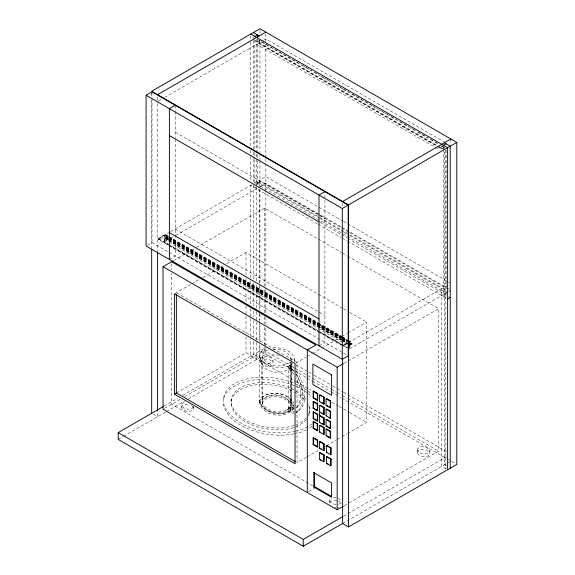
<?xml version="1.0" encoding="UTF-8"?>
<svg xmlns="http://www.w3.org/2000/svg" width="575" height="575" viewBox="0 0 575 575"><rect width="100%" height="100%" fill="white"/><g stroke="black" fill="none" stroke-linecap="round" stroke-linejoin="round"><path stroke-width="0.43" stroke-dasharray="2.88 2.16" d="M294.098 368.101L290.418 365.204L288.779 366.225L288.779 369.128L290.483 368.367L290.734 364.701M279.213 355.3C272.996 354.157 262.71 354.696 261.395 362.43L262.293 404.081C265.219 414.632 288.212 418.32 291.288 406.424L291.338 364.449L290.756 362.192M160.59 237.389L160.482 237.619A4.19 2.422 -60 0 0 160.044 238.107L159.498 238.762A1.121 0.647 -60 0 1 158.714 239.25L158.563 238.546L160.569 237.389L168.36 241.881M343.598 346.013L343.606 345.381M193.789 406.604L193.725 408.997C190.562 413.799 179.479 410.981 181.556 404.318L182.9 402.809L185.517 402.033M181.492 407.445L182.038 405.713L182.9 405.03L185.517 404.254L188.693 404.419M293.94 407.538C285.904 417.917 264.737 414.582 259.699 402.572L259.886 354.092L261.244 351.763L263.681 349.83L266.362 348.702M260.583 359.562L260.647 358.656C264.033 353.661 275.353 356.946 272.816 363.896C269.754 368.575 258.915 366.059 260.583 359.562C262.38 363.86 270.135 365.075 272.816 361.114L272.881 360.209M260.583 362.351L260.647 361.438C263.328 357.478 271.084 358.692 272.881 362.99M259.699 402.572L259.886 400.006C267.159 388.916 287.852 392.373 293.962 403.075M294.278 361.043C294.688 350.002 279.788 346.955 271.062 347.638M336.662 500.559L332.048 500.667L330.007 501.853L329.461 503.585L329.525 499.891L332.048 497.885M417.335 450.06L417.4 449.154C420.785 444.159 432.105 447.443 429.568 454.401C426.506 459.073 415.668 456.557 417.335 450.06C419.132 454.358 426.887 455.573 429.568 451.612L429.633 450.707M417.335 452.848L417.4 451.943C420.081 447.982 427.836 449.197 429.633 453.488M291.108 362.688L290.943 406.309C284.661 415.56 266.512 412.713 262.329 402.658L262.488 354.617L263.616 352.691L265.643 351.095L268.417 349.931M262.329 402.658L262.488 400.531C268.777 391.287 286.925 394.127 291.108 404.189M291 359.691C290.555 351.303 279.414 348.917 272.493 349.269M259.922 402.047L260.202 399.596C267.828 388.032 295.564 393.056 293.113 408.911C286.17 419.714 260.647 415.955 259.922 402.047C264.536 413.921 285.588 417.17 293.113 406.69L293.387 404.239M259.922 404.268L260.202 401.817C267.727 391.338 288.779 394.587 293.387 406.46M262.293 404.081C265.377 392.186 288.363 395.873 291.288 406.424M291.338 364.449L290.893 366.642L290.943 406.309L290.943 362.164L290.893 366.642C284.014 375.619 264.989 373.506 261.395 362.43M293.753 408.926L291.547 409.113L288.384 407.955L288.384 368.819L290.519 368.194L288.779 369.128M290.734 410.169L290.483 410.974L288.779 411.736L288.779 408.099L290.483 407.438L293.185 408.092L290.418 407.086L290.483 410.974L290.454 406.841M306.367 419.728C293.811 432.558 273.161 431.063 257.111 426.873C245.575 422.97 230.719 415.337 231.078 401.249C231.524 390.03 244.016 384.998 253.525 383.295C267.662 381.448 282.663 383.489 295.133 390.612M231.078 401.249C233.407 391.086 244.332 386.896 253.525 385.149C266.865 383.281 280.636 385.358 292.84 391.058M308.473 414.338L309.717 411.197L309.206 405.303L308.416 403.83M308.473 416.192L309.717 413.058L309.717 411.197M307.431 392.962C291.733 381.628 271.443 378.142 252.454 380.154C240.911 382.095 227.247 386.767 223.481 399.143C224.617 385.286 240.666 379.752 252.454 377.832C271.443 375.82 291.733 379.306 307.431 390.641M318.845 414.762L319.535 413.288L319.535 414.841M193.725 406.777C191.051 410.737 183.288 409.522 181.492 405.224M297.016 407.208C303.154 398.676 300.473 386.781 296.175 378.012M168.108 239.689L165.78 238.345L167.181 237.044L166.434 236.828L167.993 238.107M347.71 343.383L350.822 345.18L351.476 344.418L347.588 342.175M347.588 342.556L351.476 344.799L352.223 343.879L342.082 337.841M306.367 417.867L302.838 421.403L295.924 425.026M312.088 423.847L308.638 426.298M312.088 426.168L310.241 427.85L307.028 429.388M288.628 408.976L286.257 410.27M259.699 356.658C264.744 368.431 283.36 371.026 292.919 363.371M341.212 503.175L337.733 504.634M289.822 362.322C281.894 368.647 266.491 366.498 262.329 356.744M348.198 342.808L346.229 344.231A3.738 2.156 -60 0 0 345.244 345.18L344.648 345.898A1.581 0.913 -60 0 1 343.606 346.502M343.562 345.014L347.25 342.887M296.132 407.84C306.748 400.121 301.746 383.482 296.132 373.944M296.305 374.131C302.579 385.099 308.02 404.06 295.881 412.785C310.982 404.656 304.017 381.527 296.053 370.53M299.402 63.559L257.478 39.359L254.854 40.875L438.071 146.654M342.477 88.715L259.282 40.681L256.658 42.198L436.26 145.892M158.348 101.042L161.446 99.252M164.543 97.462L256.658 44.282L434.707 147.078M259.282 40.681L259.282 42.766L262.933 40.66M263.659 40.243L265.844 38.978L443.893 141.773M168.231 236.16L165.126 234.37L158.52 238.187L158.233 239.48L317.759 331.638M168.353 244.569L164.464 242.327L164.464 235.125L169.891 231.991M170.667 231.545L253.561 183.684M254.337 183.238L257.478 181.427L446.128 290.339L443.505 291.856L254.854 182.943M259.282 282.864L259.282 180.385L265.844 176.597L342.815 221.03M147.574 245.166L152.001 242.607L168.303 252.022M256.658 183.978L259.282 182.469M167.907 236.735L164.795 234.938L164.795 238.158L165.78 237.59L168.108 238.934M164.464 242.327L164.795 238.532L165.78 237.964L168.108 239.315M254.854 187.673L256.17 186.918M164.464 241.946L169.891 238.812M170.667 238.366L175.31 235.685M176.087 235.232L259.282 187.198M260.015 186.782L265.844 183.411L341.262 226.952M169.388 259.469L175.296 256.055L175.296 138.453M173.916 260.396L195.601 247.875M196.377 247.43L264.522 208.085L317.386 238.603M175.052 293.437L191.072 284.194M191.849 283.741L199.583 279.277M202.68 277.488L223.574 265.427M226.665 263.637L246.014 252.475L342.693 308.293M444.324 147.516L441.701 149.033L437.036 146.338M176.374 392.969L246.014 352.762L295.514 381.34M164.055 406.13L178.042 398.051M182.634 395.399L265.068 347.81M164.457 408.401L180.112 399.359M184.762 396.678L264.522 350.628L294.069 367.684M118.206 439.415L122.87 436.727M123.647 436.274L165.607 412.052M166.383 411.599L184.668 401.048M188.14 399.043L265.844 354.178L265.844 347.357M318.996 345.841L324.904 342.434L324.904 191.655M295.715 363.105L306.317 356.982M307.093 356.536L311.736 353.855M312.505 353.409L321.015 348.493M321.792 348.048L341.14 336.878M341.909 336.433L347.329 333.306M348.105 332.853L366.67 322.137L366.67 422.424L348.105 433.147M347.976 342.463L350.168 341.198L350.168 341.579L347.832 340.235M343.613 345.359L345.525 344.447A4.19 2.422 -60 0 0 345.086 344.942L344.497 345.647A1.121 0.647 -60 0 1 343.757 346.085L343.613 346.028M446.128 468.869L441.701 466.318L441.701 288.729L349.507 341.96L349.507 349.154L349.837 345.367L342.06 340.882M447.968 285.114L444.324 287.213L349.471 232.451M441.701 290.813L444.324 289.297M342.06 340.501L349.837 344.986L351.476 344.044L347.588 341.421M349.837 345.367L350.822 344.799L350.822 345.18M349.507 348.781L447.968 291.928M448.701 291.511L450.886 290.246M344.137 363.192L347.243 361.402M348.012 360.956L438.668 308.624L438.668 451.167L348.012 503.499M306.317 457.269L297.031 462.631L297.031 362.343L176.374 292.682M307.093 456.823L319.47 449.679M320.246 449.233L322.568 447.889M323.337 447.443L325.658 446.107M326.435 445.654L336.497 439.846M337.266 439.401L341.14 437.165M341.909 436.72L347.329 433.593M308.717 491.69L314.432 488.391M344.137 505.741L347.243 503.952M343.656 516.106L447.781 455.989M342.621 523.523L450.886 461.013M307.833 426.679L301.422 429.748L296.412 430.919M306.231 429.769L301.422 432.069L294.738 433.629M288.384 407.955L290.483 407.438M290.483 365.556L288.779 366.225L293.926 370.94M294.192 425.478C279.012 430.229 262.257 427.915 247.954 421.389C239.653 417.004 230.41 409.81 231.078 399.388M295.572 431.113C270.99 436.145 234.456 429.698 223.639 404.009M293.904 433.823C276.611 437.295 258.312 434.024 242.535 426.37C231.682 420.656 220.994 410.212 223.481 396.822M337.733 507.416L339.164 507.143M295.809 411.916L297.519 411.765M294.17 412.936L292.459 413.08L288.779 411.736L290.418 410.715L294.098 412.059M290.885 408.904L288.779 408.099M333.478 497.605L336.662 497.77M165.78 237.59L166.434 237.209M351.476 343.663L352.188 343.678M336.167 504.67L331.653 503.398L329.461 500.796M334.557 507.251L336.167 507.452M338.201 498.202L341.406 500.509M338.201 500.99L341.406 503.298M302.507 65.356L305.613 67.146M306.389 67.598L311.822 70.732M314.928 72.529L318.033 74.319M321.137 76.108L324.243 77.905M325.019 78.351L330.452 81.492M333.565 83.282L337.446 85.524M338.222 85.97L342.88 88.658M343.656 89.111L349.09 92.244M352.195 94.041L371.601 105.247M372.377 105.692L377.811 108.833M380.916 110.623L390.231 115.999M391.007 116.452L396.448 119.586M399.553 121.382L408.868 126.759M411.973 128.556L415.078 130.345M418.183 132.135L427.498 137.518M430.603 139.308L434.484 141.551M435.261 141.996L437.589 143.34M442.247 146.036L443.799 146.927M343.253 89.161L438.107 143.923M441.219 145.719L443.548 147.071M259.282 42.766L442.772 148.702M438.847 147.099L443.505 149.787L443.505 147.128M435.483 147.523L440.148 150.219M343.591 221.483L447.781 281.635M448.558 282.081L450.886 283.425M342.039 227.405L446.222 287.55M446.998 288.003L449.334 289.347M259.282 180.385L319.154 214.949M319.93 215.395L348.694 232.005M175.296 132.171L324.904 218.55M256.658 181.901L318.859 217.81M319.635 218.256L342.959 231.725M343.735 232.171L348.4 234.866M349.183 235.312L441.701 288.729M319.93 222.216L347.142 237.928M347.918 238.373L448.018 296.168M448.759 296.592L450.232 297.447M317.307 223.732L250.757 185.308L250.757 280.075M318.083 224.178L341.406 237.647M342.183 238.093L346.847 240.788M347.623 241.234L447.609 298.957M318.169 239.049L341.485 252.518M342.269 252.964L346.933 255.659M347.71 256.105L438.668 308.624M343.469 308.739L348.881 311.866M349.658 312.311L366.67 322.137M175.296 229.159L324.904 315.531M169.014 236.612L317.508 322.345M318.291 322.798L341.615 336.26M342.391 336.713L347.056 339.408M347.832 339.854L350.168 341.198M168.231 236.541L165.126 234.37M169.014 236.993L317.508 322.726M318.291 323.179L341.615 336.641M342.391 337.094L347.056 339.782M168.683 237.18L341.284 336.828M342.06 337.281L349.837 341.766L349.837 344.986M164.464 235.125L168.353 237.367M169.129 237.82L317.63 323.553M318.406 324.005L347.178 340.608M168.698 237.741L341.306 337.396M164.278 235.455L168.159 237.705M168.942 238.151L317.443 323.89M318.219 324.336L341.543 337.805M342.319 338.251L346.984 340.946M166.434 236.828L167.993 237.727M168.77 238.179L341.37 337.827M342.147 338.28L346.811 340.968M168.77 238.553L341.37 338.208M342.147 338.653L346.811 341.349M347.588 341.794L351.476 344.044M165.78 237.209L168.108 238.553M168.77 238.934L341.493 338.653M342.147 339.034L346.933 341.794M168.77 239.315L341.493 339.034M342.147 339.415L346.933 342.175M168.892 239.761L317.386 325.5M318.169 325.946L341.493 339.415M342.269 339.861L346.933 342.556M347.71 343.002L350.822 344.799M168.892 240.142L317.386 325.874M318.169 326.327L341.493 339.789M342.269 340.242L346.933 342.937M164.795 238.158L167.907 239.955M168.683 240.4L341.284 340.048M164.795 238.532L167.907 240.328M168.683 240.781L341.284 340.429M169.136 242.327L317.637 328.066M318.413 328.512L345.625 344.224M158.563 238.532L349.837 348.967M169.129 245.015L317.63 330.754M318.406 331.2L347.178 347.81M158.563 239.193L167.936 244.605M168.669 245.029L341.313 344.705M318.392 331.947L341.723 345.417M169.079 252.468L342.757 352.741M343.541 353.194L346.646 354.983M296.168 364.866L307.833 371.601M308.61 372.047L313.274 374.742M314.051 375.188L331.933 385.516M332.709 385.962L342.815 391.798M343.591 392.243L447.781 452.396M294.846 368.129L311.945 378.005M312.721 378.458L330.603 388.779M331.38 389.225L336.044 391.92M336.821 392.366L341.485 395.061M342.269 395.514L346.933 398.202M347.71 398.655L438.668 451.167M293.832 370.336L259.943 350.772L259.943 345.388M294.616 370.789L306.274 377.516M307.05 377.969L311.715 380.664M312.498 381.11L330.381 391.438M331.157 391.884L341.262 397.72M342.039 398.166L446.222 458.318M446.998 458.764L449.334 460.115M451.627 461.438L456.054 463.996M446.538 466.081L444.324 464.801L444.324 150.851M296.29 381.793L307.891 388.484M308.66 388.937L311.758 390.72M331.868 402.327L338.057 405.907M338.826 406.353L342.693 408.581M343.469 409.026L348.881 412.153M349.658 412.598L366.67 422.424M312.757 485.774L171.594 404.283L171.594 273.391M153.151 414.129L157.579 416.688L157.579 411.305M295.895 391.086L300.473 393.918L306.058 399.409M294.364 391.999L300.473 395.772L306.058 401.264M308.128 391.101L311.866 394.5M308.128 393.422L311.866 396.822M191.597 405.483L193.789 408.085M288.384 368.819L291.547 371.306L293.998 374.354M294.163 371.507L290.418 368.115L290.483 365.305M308.416 405.691L309.206 407.165L309.717 413.058M317.105 401.264L317.86 402.881M290.519 368.194L291.547 371.306M290.454 367.734L290.483 368.367M319.484 413.217L319.52 414.812M450.886 138.992L450.886 144.109M446.128 150.061L446.128 295.076L443.505 296.592L443.505 150.686M445.805 150.255L445.805 468.683M444.324 147.265L444.324 149.96M441.701 146L441.701 149.414M351.476 344.418L351.476 344.799M342.621 203.205L342.621 206.885M294.465 358.477L294.465 361.122M291.108 358.275L291.108 361.804M265.844 33.867L265.844 42.924M265.844 43.822L265.844 157.737M265.844 158.635L265.844 191.82M265.844 192.718L265.844 288.7M265.844 289.592L265.844 313.813M265.844 317.4L265.844 324.58M265.844 328.167L265.844 347.005M264.522 208.085L264.522 286.077M264.522 289.663L264.522 312.973M264.522 316.559L264.522 323.732M264.522 327.319L264.522 350.628M259.943 30.547L259.943 34.133M259.943 40.408L259.943 152.533M259.943 153.432L259.943 159.713M259.943 160.605L259.943 185.725M259.943 189.312L259.943 283.497M259.943 284.395L259.943 309.508M259.943 313.993L259.943 320.268M259.943 323.862L259.943 341.802M259.282 286.443L259.282 309.688M259.282 313.267L259.282 320.419M259.282 321.31L259.282 340.982M259.282 344.554L259.282 357.966L253.381 354.559L253.381 341.104M257.478 39.359L257.478 151.254M257.478 154.618L257.478 160.202M257.478 160.871L257.478 184.374M256.658 39.258L256.658 150.485M256.658 154.071L256.658 186.365M256.658 187.263L256.658 281.441M256.658 285.035L256.658 311.046M256.658 311.945L256.658 341.543M256.658 342.441L256.658 359.483L250.757 356.076L250.757 339.085M254.854 39.998L254.854 151.671M254.854 152.562L254.854 158.815M254.854 159.706L254.854 183.202M253.381 37.023L253.381 39.711M253.381 40.609L253.381 150.938M253.381 151.836L253.381 158.118M253.381 159.016L253.381 184.129M253.381 185.028L253.381 279.213M253.381 282.799L253.381 306.123M253.381 310.608L253.381 316.882M253.381 320.469L253.381 337.518M250.757 35.844L250.757 41.213M250.757 42.112L250.757 146.826M250.757 150.406L250.757 155.775M250.757 156.666L250.757 180.83M250.757 280.974L250.757 305.109M250.757 308.689L250.757 317.63M250.757 318.521L250.757 338.193M246.014 252.475L246.014 274.857M246.014 278.444L246.014 302.615M246.014 306.202L246.014 315.158M246.014 316.049L246.014 333.062M246.014 336.648L246.014 352.762M175.296 105.275L175.296 110.659M175.296 111.536L175.296 137.562M171.594 263.53L171.594 269.804M165.78 237.964L165.78 238.345M157.579 97.225L157.579 102.738M157.579 103.637L157.579 251.642M152.001 91.828L152.001 97.211M152.001 98.109L152.001 242.607M151.671 93.049L151.671 96.643M151.671 100.23L151.671 248.235M349.32 342.29A0.927 0.539 -60 0 1 349.507 342.714M158.233 239.48A1.114 0.64 -60 0 0 158.563 239.674A1.581 0.913 -60 0 0 159.606 239.071L160.202 238.345A3.738 2.156 -60 0 1 161.187 237.396L163.81 235.506A0.927 0.539 -60 0 1 164.464 235.879"/><path stroke-width="0.86" d="M146.093 95.234L152.001 91.828L348.198 205.103L348.198 355.882L342.29 359.289L146.093 246.014L146.093 95.234L342.29 208.509L348.198 205.103M254.854 36.419L257.478 34.91L257.478 36.699M157.579 94.667L265.844 32.157M175.296 105.275L169.388 108.682L169.388 259.469M343.368 506.187L337.166 509.766L163.027 409.228L163.027 266.685L173.147 260.842M324.904 191.655L318.996 195.062L318.996 345.841M342.621 201.502L450.886 138.992M443.505 145.338L446.128 143.822M456.794 142.399L259.943 28.75L151.671 91.26L348.522 204.908L456.794 142.399L456.794 464.42L348.522 526.93L342.621 523.523L342.621 358.477M174.397 394.112L295.054 463.773L295.054 363.486L174.397 293.818L174.397 394.112L176.374 392.969L295.485 461.739M342.88 523.372L303.248 546.25L118.206 439.415L118.206 432.601L163.278 406.575M447.609 298.957L450.232 297.447M163.027 266.685L337.166 367.224L343.368 363.644M313.138 391.295L313.526 391.072L317.688 393.473L317.688 400.135L317.299 400.358L313.138 397.957L313.138 391.295L317.299 393.695L317.688 393.473M313.138 397.957L313.526 397.735L313.526 391.072M319.614 395.025L319.995 394.802L324.156 397.21L324.156 403.873L323.768 404.096L319.614 401.695L319.614 395.025L323.768 397.433L324.156 397.21M313.138 401.659L313.526 401.436L317.688 403.837L317.688 410.507L317.299 410.723L313.138 408.322L313.138 401.659L317.299 404.06L317.688 403.837M319.614 401.695L319.995 401.472M326.082 398.762L326.463 398.54L330.625 400.94L330.625 407.61L330.244 407.833L326.082 405.425L326.082 398.762L330.244 401.163L330.625 400.94M313.138 408.322L313.526 408.099L313.526 401.436M319.614 405.397L319.995 405.174L324.156 407.574L324.156 414.237L323.768 414.46L319.614 412.059L319.614 405.397L323.768 407.797L324.156 407.574M313.138 412.023L313.526 411.808L317.688 414.208L317.688 420.871L317.299 421.094L313.138 418.693L313.138 412.023L317.299 414.431L317.688 414.208M326.082 405.425L327.851 406.007M319.614 412.059L319.995 411.837M326.082 409.134L326.463 408.911L330.625 411.312L330.625 417.975L330.244 418.198L326.082 415.797L326.082 409.134L330.244 411.535L330.625 411.312M313.138 418.693L313.526 418.471L313.526 411.808M319.614 415.761L319.995 415.538L324.156 417.939L324.156 424.609L323.768 424.832L319.614 422.431L319.614 415.761L323.768 418.162L324.156 417.939M313.138 421.655L313.526 421.432L317.688 423.832L317.688 430.495L317.299 430.718L313.138 428.317L313.138 421.655L317.299 424.055L317.688 423.832M326.082 415.797L326.463 415.574M319.614 422.431L319.995 422.208M326.082 419.498L326.463 419.276L330.625 421.676L330.625 428.339L330.244 428.562L326.082 426.161L326.082 419.498L330.244 421.899L330.625 421.676M313.138 428.317L313.526 428.095L317.688 430.495M319.614 425.392L319.995 425.169L324.156 427.57L324.156 434.233L323.768 434.456L319.614 432.055L319.614 425.392L323.768 427.793L324.156 427.57M326.082 426.161L326.463 425.938L330.625 428.339M319.614 432.055L319.995 431.832M326.082 429.122L326.463 428.9L330.625 431.308L330.625 437.97L330.244 438.193L326.082 435.793L326.082 429.122L330.244 431.53L330.625 431.308M313.138 437.949L313.526 437.726L317.688 440.127L317.688 446.789L317.299 447.012L313.138 444.612L313.138 437.949L317.299 440.349L317.688 440.127M326.082 435.793L326.463 435.57L329.935 437.568M313.138 444.612L313.526 444.389L313.526 437.726M319.614 441.679L319.995 441.456L324.156 443.857L324.156 450.527L323.768 450.75L319.614 448.349L319.614 441.679L323.768 444.08L324.156 443.857M319.614 448.349L319.995 448.126M326.543 445.683L326.931 445.46L331.092 447.86L331.092 454.53L330.704 454.753L326.543 452.345L326.543 445.683L330.704 448.083L331.092 447.86M319.614 452.791L319.995 452.568L324.156 454.969L324.156 461.632L323.768 461.854L319.614 459.454L319.614 452.791L323.768 455.192L324.156 454.969M326.543 452.345L326.931 452.13M319.614 459.454L321.382 460.029M326.543 456.794L326.931 456.572L331.092 458.972L331.092 465.635L330.704 465.858L326.543 463.457L326.543 456.794L330.704 459.195L331.092 458.972M326.543 463.457L328.318 464.032M313.813 472.664L331.466 482.856L331.466 497.246L313.813 487.054L313.813 472.664L314.582 472.219L314.582 486.608L331.466 496.362M313.813 487.054L314.582 486.608M118.206 432.601L303.248 539.429L342.88 516.551M253.381 32.538L259.282 35.945M444.324 142.78L450.232 146.194L450.232 468.208M250.757 34.054L447.609 147.703L447.609 469.725M169.388 135.585L318.996 221.957M169.388 232.566L318.996 318.945M171.594 261.733L315.855 345.022L307.287 349.967L307.287 492.516M314.216 398.137L317.688 400.135M322.079 402.673L324.156 403.873M329.238 406.805L330.625 407.61M314.216 408.502L317.688 410.507M322.079 413.037L324.156 414.237M329.238 417.177L330.625 417.975M314.216 418.866L317.688 420.871M322.079 423.408L324.156 424.609M314.216 444.791L317.688 446.789M348.522 204.908L348.522 526.93M342.29 208.509L342.29 359.289M337.166 367.224L337.166 509.766M330.704 448.083L330.704 454.753M330.704 459.195L330.704 465.858M330.244 401.163L330.244 407.833M330.244 411.535L330.244 418.198M330.244 421.899L330.244 428.562M330.244 431.53L330.244 438.193M323.768 397.433L323.768 404.096M323.768 407.797L323.768 414.46M323.768 418.162L323.768 424.832M323.768 427.793L323.768 434.456M323.768 444.08L323.768 450.75M323.768 455.192L323.768 461.854M317.299 393.695L317.299 400.358M317.299 404.06L317.299 410.723M317.299 414.431L317.299 421.094M317.299 424.055L317.299 430.718M317.299 440.349L317.299 447.012M313.526 421.432L313.526 428.095M303.248 539.429L303.248 546.25M176.374 294.472L176.374 392.969M157.579 252.54L157.579 410.406M151.671 249.126L151.671 413.274M331.638 374.922L312.886 364.09L312.886 384.524L331.638 395.348L331.638 374.922"/></g></svg>
